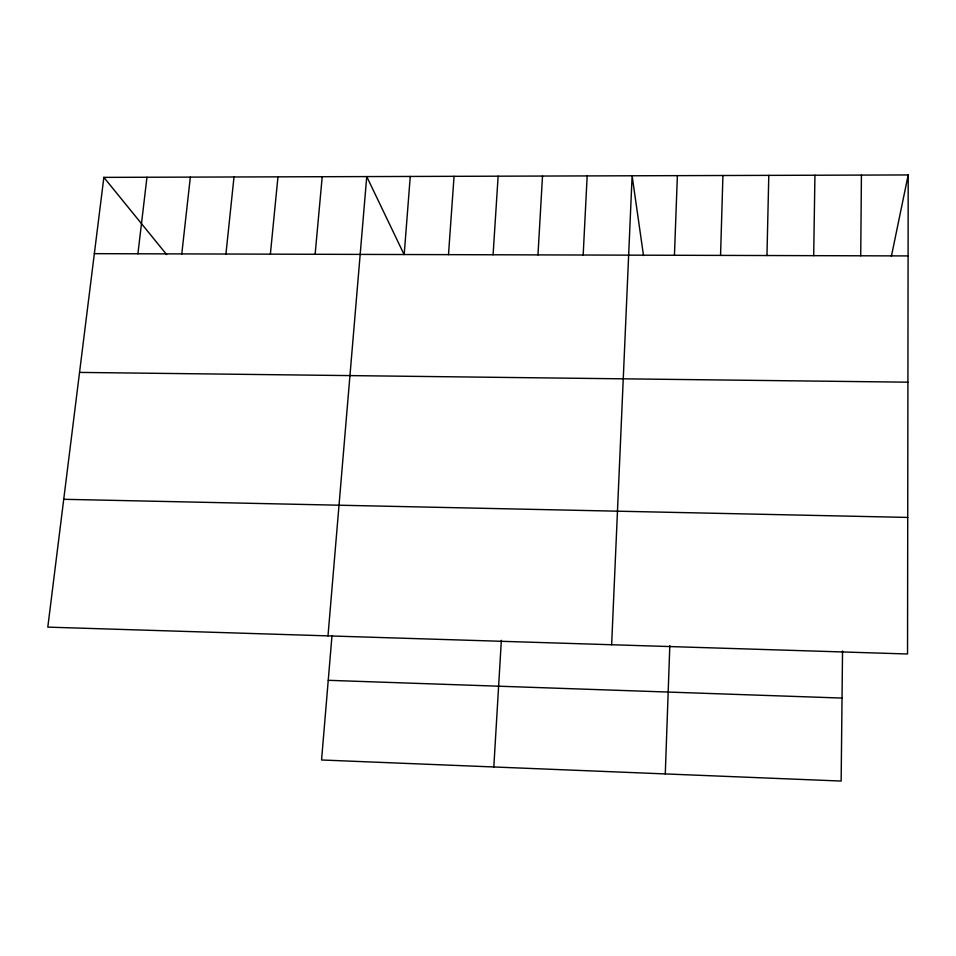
<?xml version="1.0" encoding="UTF-8"?>
<svg xmlns="http://www.w3.org/2000/svg" width="956" height="956" viewBox="0 0 956 956"><rect width="100%" height="100%" fill="white"/><g stroke="black" fill="none" stroke-linecap="round" stroke-linejoin="round"><path stroke-width="1.43" d="M908.2 174.948L907.543 653.988L47.8 627.124L103.857 177.374L908.2 174.948L891.398 256.244M860.723 255.79L861.416 175.091M842.535 650.976L841.149 781.052L321.563 759.984L331.995 635.537M813.687 255.67L814.942 175.235M766.963 255.539L768.791 175.378M720.549 255.407L722.927 175.51M665.28 773.918L669.821 645.599M674.446 255.276L677.374 175.653M611.637 644.738L632.119 175.785L643.508 255.551M583.172 255.025L587.163 175.916M537.977 254.894L542.506 176.059M493.81 766.975L501.35 640.341M493.093 254.774L498.136 176.191M448.495 254.655L454.052 176.322M404.197 254.523L410.255 176.454M327.992 635.883L366.745 176.585L404.065 254.463M315.133 254.284L322.208 176.717M270.381 254.153L277.957 176.848M225.939 254.033L234.005 176.98M181.783 253.914L190.34 177.111M137.915 253.782L146.961 177.242M94.345 253.663L908.092 255.921M79.551 372.41L907.913 382.185M63.729 499.295L907.734 517.423M328.231 680.313L842.033 698.071M103.857 177.374L166.655 254.595"/></g></svg>
